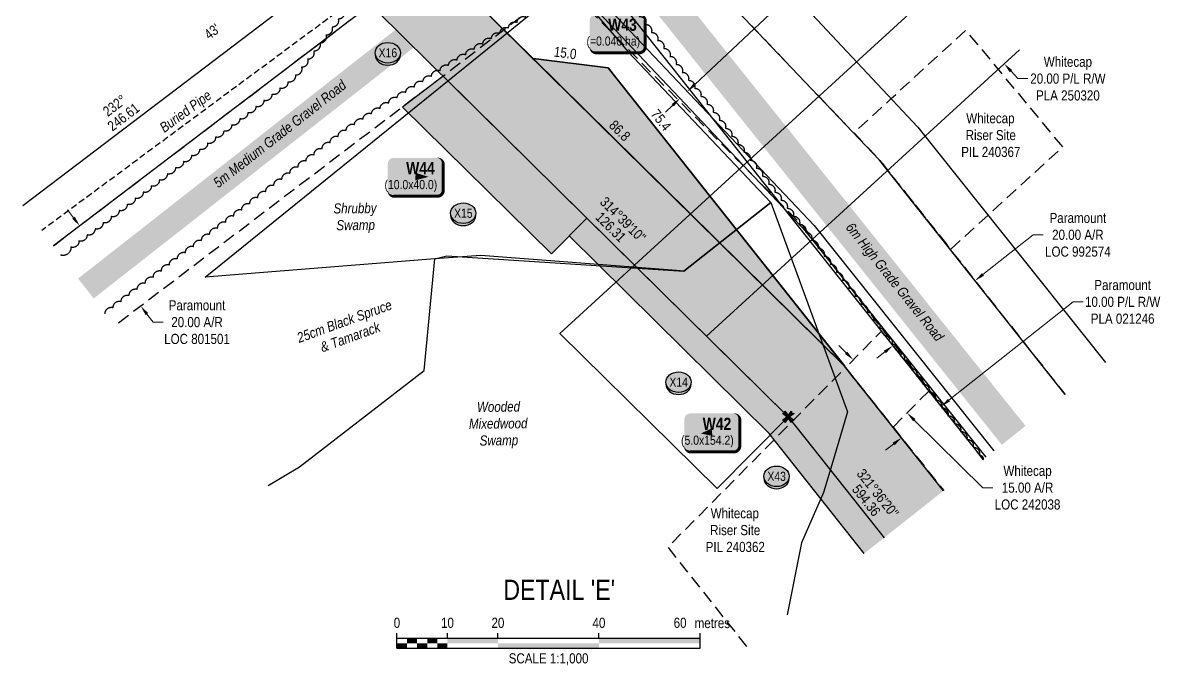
# Model space of a CAD drawing. Extents: x 521099 to 549685, y 6023217 to 6034691.
# Drawn here: x 534845 to 535970, y 6029250 to 6029887 of the extents above; entities that cross this region are included whole.
import ezdxf
from ezdxf.enums import TextEntityAlignment as Align

# ---------------------------------------------------------------- set-up
doc = ezdxf.new("R2010")
doc.units = 0
doc.header["$LTSCALE"] = 5
doc.header["$PDSIZE"] = 0.5
for name, pattern in [('0', [1, 1, 0]), ('foc-ACCESSROAD', [3.75, 2.5, -1.25]), ('UG_PIPE', [1.875, 1.25, -0.625])]:
    doc.linetypes.add(name, pattern=pattern)
doc.layers.get('Defpoints').update_dxf_attribs({"color": 9})
for name, color, linetype in [('AS-PIPE-UG', 44, 'UG_PIPE'), ('AS-PIPE-UG-T', 44, 'Continuous'), ('AS-ROADS', 254, 'Continuous'), ('C-AR', 13, 'foc-ACCESSROAD'), ('C-RW', 13, 'Continuous'), ('C-WS', 13, 'foc-ACCESSROAD'), ('DETAIL-T', 7, 'Continuous'), ('F-AR', 190, 'foc-ACCESSROAD'), ('F-RW', 190, 'Continuous'), ('L-BD', 7, 'Continuous'), ('L-MON', 1, 'Continuous'), ('P-CROSSINGS', 250, 'Continuous'), ('P-PROPOSED', 10, 'Continuous'), ('P-PROPOSED-H', 21, 'Continuous'), ('P-TEMP-BLOCKS', 250, 'Continuous'), ('P-TEMP-H', 41, 'Continuous'), ('P-TEMP_WORKSPACE', 46, 'Continuous'), ('T-BUSH', 110, '0'), ('T-BUSH-T', 110, 'Continuous'), ('WETLAND', 143, 'Continuous'), ('WETLAND-T', 146, 'Continuous')]:
    doc.layers.add(name, color=color, linetype=linetype)
for name, color, linetype, lineweight in [('C-AR-T', 13, 'Continuous', 9), ('F-AR-T', 190, 'Continuous', 9), ('F-RW-T', 190, 'Continuous', 9), ('P-TEMP-T', 46, 'Continuous', 18), ('T-TEXT', 48, 'Continuous', 18)]:
    doc.layers.add(name, color=color, linetype=linetype, lineweight=lineweight)
doc.styles.add('80', font='ARIALN.TTF', dxfattribs={"height": 10})
doc.styles.add('80CG', font='ARIALN.TTF', dxfattribs={"height": 10})
doc.styles.add('80L', font='ARIALN.TTF', dxfattribs={"height": 10})
doc.styles.add('80LS', font='ARIALNI.TTF', dxfattribs={"height": 10})
doc.styles.add('BOLD', font='ARIALNB.TTF')
doc.styles.add('Crossing', font='ARIALN.TTF', dxfattribs={"height": 10})
doc.dimstyles.new('Compass 5 000', dxfattribs={"dimscale": 5, "dimtxt": 9, "dimasz": 2, "dimexe": 0.2, "dimexo": 0.0625, "dimgap": 0.5, "dimtad": 0, "dimtih": 1, "dimtoh": 1, "dimzin": 0, "dimdsep": 46, "dimtxsty": '80CG', "dimcen": 0.1, "dimse1": 1, "dimse2": 1, "dimclrd": 256, "dimclrt": 256, "dimaunit": 1, "dimadec": 4, "dimazin": 0, "dimtfac": 0.06, "dimtofl": 0, "dimtmove": 0, "dimatfit": 1, "dimfxl": 0.2, "dimtolj": 1, "dimtzin": 0, "dimlwd": -1, "dimarcsym": 0})

# ---------------------------------------------------------------- blocks, each defined once
blk = doc.blocks.new('xing2')
h = blk.add_hatch(color=50)
h.dxf.hatch_style = 1
edge = h.paths.add_edge_path()
edge.add_ellipse((0, 0), major_axis=(-12.5, 0), ratio=0.8162973455633619, start_angle=0, end_angle=360)
h = blk.add_hatch(color=250)
h.dxf.hatch_style = 1
edge = h.paths.add_edge_path()
edge.add_ellipse((0, -2.047489049626165), major_axis=(-12.5, 0), ratio=0.8162973455633619, start_angle=0, end_angle=180)
edge.add_line((12.5, -2.047489049626165), (12.5, 0))
edge.add_ellipse((0, 0), major_axis=(-12.5, 0), ratio=0.8162973455633619, start_angle=0, end_angle=180, ccw=False)
edge.add_line((-12.5, 0), (-12.5, -2.047489049626165))
at = {"color": 250}
blk.add_ellipse((0, 0), major_axis=(-12.5, 0), ratio=0.8162973455633619, dxfattribs=at)
blk.add_ellipse((0, -2.047489049626165), major_axis=(-12.5, 0), ratio=0.8162973455633619, start_param=0, end_param=3.141592653589793, dxfattribs=at)
at = {"color": 250, "style": 'Crossing'}
blk.add_attdef('CROSSING', text='', height=9, dxfattribs=at).set_placement((0.08916442567715421, 0.0199513138486509), align=Align.MIDDLE_CENTER)
at = {"color": 250, "style": 'Crossing', "flags": 1}
for tag, p in [('OWNER', (0.08916442567715421, -12.49201765665748)), ('DESCRIPTION', (0.08916442567715421, -25.770021277247)), ('LOCATION', (0.08916442567715421, -39.30337514164421)), ('DWG_REF', (0.08916442567715421, -52.83672900604233))]:
    blk.add_attdef(tag, text='', height=9, dxfattribs=at).set_placement(p, align=Align.MIDDLE_CENTER)
blk = doc.blocks.new('TEMP')
h = blk.add_hatch(color=255)
h.dxf.hatch_style = 1
h.paths.add_polyline_path([(-1.152061661774314, -0.6656854195645793), (-0.6656854224511335, -0.6656854195645793), (-0.6656854224511335, -1.152061655686338), (-5.273248504522599e-10, -0.2514284436956583), (0.6656854183820542, -1.152061663420681), (0.6656854183820542, -0.6656854208922597), (1.152061656810019, -0.6656854053035203), (0.2514284429676993, 5.273251835191672e-10), (1.152061671303363, 0.6656854258011662), (0.6656854287749412, 0.6656854258011663), (0.6656854131859291, 1.15206166422904), (-5.274159997625816e-10, 0.2514284397220763), (-0.6656854269836914, 1.152061669657268), (-0.6656854269836914, 0.6656854303339061), (-1.152061663105632, 0.6656854303339061), (-0.2514284404497631, 5.273246284076549e-10)])
h = blk.add_hatch(color=1)
h.dxf.hatch_style = 1
h.paths.add_polyline_path([(0, 0.0831890306941205), (-0.5656854269836911, 0.8485281428085727), (-0.5656854269836912, 0.5656854303339061), (-0.8485281394583578, 0.5656854303339061), (-0.0831890328488953, -1e-16), (-0.8485281349258001, -0.5656854195645793), (-0.5656854224511337, -0.5656854195645793), (-0.5656854224511337, -0.848528132039064), (0, -0.08318903609469999), (0.5656854183820542, -0.8485281365719856), (0.5656854183820542, -0.5656854240973191), (0.8485281399220184, -0.5656854150320213), (0.0831890339399251, -1e-16), (0.8485281444547581, 0.5656854258011663), (0.5656854319800914, 0.5656854258011663), (0.5656854229146121, 0.8485281473411308)])
at = {"color": 1}
for p, q in [((-0.0831890328488953, 0), (0.0831890339399252, 0)), ((0, 0.0831890306941205), (0, -0.08318903609469999))]:
    blk.add_line(p, q, dxfattribs=at)
at = {"color": 255, "flags": 128}
blk.add_lwpolyline([(-0.251428440449763, 5.27325e-10), (-1.152061663105632, 0.6656854303339061), (-0.6656854269836914, 0.6656854303339061), (-0.6656854269836914, 1.152061669657268), (-5.274159999999999e-10, 0.2514284397220763), (0.6656854131859291, 1.15206166422904), (0.6656854287749412, 0.6656854258011663), (1.152061671303363, 0.6656854258011663), (0.2514284429676991, 5.27325e-10), (1.152061656810019, -0.6656854053035204), (0.6656854183820542, -0.6656854208922596), (0.6656854183820542, -1.152061663420681), (-5.27325e-10, -0.2514284436956586), (-0.6656854224511335, -1.152061655686338), (-0.6656854224511335, -0.6656854195645793), (-1.152061661774314, -0.6656854195645793)], close=True, dxfattribs=at)
at = {"color": 1, "flags": 128}
blk.add_lwpolyline([(-0.0831890328488953, 0), (-0.8485281394583578, 0.5656854303339061), (-0.5656854269836913, 0.5656854303339061), (-0.5656854269836913, 0.8485281428085727), (0, 0.0831890306941205), (0.5656854229146121, 0.8485281473411305), (0.5656854319800914, 0.5656854258011663), (0.8485281444547581, 0.5656854258011663), (0.0831890339399252, 0), (0.8485281399220184, -0.5656854150320214), (0.5656854183820542, -0.5656854240973189), (0.5656854183820542, -0.8485281365719856), (0, -0.08318903609469999), (-0.5656854224511335, -0.848528132039064), (-0.5656854224511335, -0.5656854195645792), (-0.8485281349258001, -0.5656854195645792)], close=True, dxfattribs=at)
blk = doc.blocks.new('*U505')
h = blk.add_hatch(color=191)
edge = h.paths.add_edge_path()
edge.add_line((-21.49999999999998, -19.60423999000341), (21.49999999999998, -19.60423999000341))
edge.add_arc((21.49999999999997, -13.60423999000341), 5.999999999999998, 270, 360)
edge.add_line((27.49999999999997, -13.60423999000341), (27.49999999999998, 12.5))
edge.add_arc((21.49999999999998, 12.5), 6, 0, 90)
edge.add_line((21.49999999999998, 18.5), (-21.49999999999998, 18.5))
edge.add_arc((-21.49999999999998, 12.5), 6, 90, 180)
edge.add_line((-27.49999999999998, 12.5), (-27.49999999999999, -13.60423999000341))
edge.add_arc((-21.49999999999999, -13.60423999000341), 6, 180, 270)
at = {"color": 250, "flags": 128}
blk.add_lwpolyline([(-21.49999999999998, -19.60423999000341, 3, 3, 0), (21.49999999999998, -19.60423999000341, 3, 3, 0.414213562373095), (27.49999999999997, -13.60423999000341, 3, 3, 0), (27.49999999999998, 12.5, 3, 0, 0.414213562373095), (21.49999999999998, 18.5, 0, 0, 0), (-21.49999999999998, 18.5, 0, 0, 0.414213562373095), (-27.49999999999998, 12.5, 0, 0, 0), (-27.49999999999999, -13.60423999000341, 0, 3, 0.414213562373095)], format="xyseb", close=True, dxfattribs=at)
at = {"flags": 128}
blk.add_lwpolyline([(-15.62153358896525, -17.88569569669136, 0, 7.499999999999997, 0), (-3.398394867633905e-15, 8.874685183736383e-31, 0, 0, 0)], format="xyseb", dxfattribs=at)
at = {"color": 250}
for tag, p, height, style in [('TEMP_AREA_W1_001', (-9.212824010914055, 2.244292974654144), 12, 'BOLD'), ('ENTER_TEXT_001', (-30.65893587994544, -12.47010782646594), 9, '80')]:
    blk.add_attdef(tag, p, '', height=height, dxfattribs=dict(at, style=style))
blk = doc.blocks.new('*D544')
at = {"layer": 'Defpoints', "color": 0, "linetype": 'Continuous', "transparency": 16777216}
for p in [(534944.7385932542, 6029719.046736312), (535005.2705382002, 6029639.513627967), (534961.4447054937, 6029606.158174522)]:
    blk.add_point(p, dxfattribs=at)
at = {"layer": 'F-AR-T', "transparency": 16777216}
for p, q in [((534894.8564255377, 6029693.648720034), (534888.8000905286, 6029701.6061572)), ((534967.5010405034, 6029598.200737357), (534973.5573755298, 6029590.243300168)), ((534973.5573755298, 6029590.243300168), (534983.5573755302, 6029590.243300167))]:
    blk.add_line(p, q, dxfattribs=at)
at = {"layer": 'F-AR-T', "linetype": 'Continuous', "transparency": 16777216}
for points in [[(534896.1826650649, 6029694.658109203), (534893.5301860101, 6029692.639330866), (534900.9127605474, 6029685.691282868)], [(534968.8272800306, 6029599.210126525), (534966.1748009757, 6029597.191348189), (534961.4447054937, 6029606.158174522)]]:
    blk.add_solid(points, dxfattribs=at)
at = {"layer": 'F-AR-T', "linetype": 'Continuous', "transparency": 16777216, "insert": (535017.0703359665, 6029590.243300168), "char_height": 10, "attachment_point": 5, "style": '80CG'}
blk.add_mtext('\\A1;Paramount\\P20.00 A/R\\PLOC 801501', dxfattribs=at)
blk = doc.blocks.new('*D555')
at = {"layer": 'Defpoints', "color": 0, "linetype": 'Continuous', "transparency": 16777216}
for p in [(535721.1293190853, 6029547.38220139), (535681.963146152, 6029516.343212709), (535753.2801961452, 6029506.813005537)]:
    blk.add_point(p, dxfattribs=at)
at = {"layer": 'F-RW-T', "transparency": 16777216}
for p, q in [((535761.1174947657, 6029513.024023999), (535883.8564073318, 6029610.293974889)), ((535883.8564073318, 6029610.293974889), (535893.8564073318, 6029610.293974889)), ((535706.2767245909, 6029469.562998394), (535698.4394259704, 6029463.351979932))]:
    blk.add_line(p, q, dxfattribs=at)
at = {"layer": 'F-RW-T', "linetype": 'Continuous', "transparency": 16777216}
for points in [[(535760.0823250217, 6029514.330240435), (535762.1526645096, 6029511.717807561), (535753.2801961452, 6029506.813005537)], [(535705.241554847, 6029470.869214831), (535707.3118943349, 6029468.256781956), (535714.1140232114, 6029475.774016855)]]:
    blk.add_solid(points, dxfattribs=at)
at = {"layer": 'F-RW-T', "linetype": 'Continuous', "transparency": 16777216, "insert": (535932.9423554894, 6029610.293974889), "char_height": 10, "attachment_point": 5, "style": '80CG'}
blk.add_mtext('\\A1;Paramount\\P10.00 P/L R/W\\PPLA 021246', dxfattribs=at)
blk = doc.blocks.new('*U320')
at = {"color": 0}
for p, q in [((-150.0000000000342, 0), (-150.0000000000342, 15.00000000000273)), ((-100.0000000000232, 10.00000000000182), (-100.0000000000232, 15.00000000000273)), ((-50.00000000001134, 10.00000000000182), (-50.00000000001134, 15.00000000000273)), ((50.00000000001134, 10.00000000000182), (50.00000000001134, 15.00000000000273)), ((150.2392182250246, -2.274e-13), (150.2392182250246, 15.0000000000025)), ((-150.0000000000342, 10.00000000000182), (150.2392182250246, 10.00000000000159)), ((-150.0000000000342, 0), (150.2392182250246, -2.274e-13))]:
    blk.add_line(p, q, dxfattribs=at)
for points in [[(-150.0000000000342, 5.000000000000909), (-140.0000000000233, 5.000000000000909), (-150.0000000000342, 0), (-140.0000000000233, 0)], [(-140.0000000000342, 10.00000000000091), (-130.0000000000232, 10.00000000000091), (-140.0000000000342, 5), (-130.0000000000232, 5)], [(-130.0000000000342, 5.000000000000909), (-120.0000000000233, 5.000000000000909), (-130.0000000000342, 0), (-120.0000000000233, 0)], [(-120.0000000000342, 10.00000000000091), (-110.0000000000233, 10.00000000000091), (-120.0000000000342, 5), (-110.0000000000233, 5)], [(-110.0000000000342, 5.000000000000909), (-100.0000000000232, 5.000000000000909), (-110.0000000000342, 0), (-100.0000000000232, 0)], [(-100.0000000000232, 10.00000000000182), (-50.00000000001134, 10.00000000000182), (-100.0000000000232, 5.000000000000909), (-50.00000000001134, 5.000000000000909)], [(-50.00000000001134, 5.000000000000909), (50.00000000001134, 5.000000000000909), (-50.00000000001134, 0), (50.00000000001134, 0)], [(50.00000000001134, 10.00000000000182), (150.2392182250246, 10.00000000000159), (50.00000000001134, 5.000000000000909), (150.2392182250246, 5.000000000000682)]]:
    blk.add_solid(points, dxfattribs=at)
at = {"color": 0, "style": '80'}
blk.add_text('metres', height=10.00000000000227, dxfattribs=at).set_placement((162.2392182250246, 20.0000000000025), align=Align.CENTER)
for s, insert, char_height, attachment_point in [('0', (-150.0000000000342, 30.21145975443656), 10, 2), ('10', (-100.0000000000232, 30.21145975443656), 10, 2), ('20', (-50.00000000001134, 30.21145975443656), 10, 2), ('40', (50.00000000001134, 30.21145975443656), 10, 2), ('60', (136.6959500629242, 30.21828103683765), 10, 3), ('SCALE 1:1,000', (0.1196091124951968, -5.000000000000114), 10.00000000000227, 2)]:
    blk.add_mtext(s, dxfattribs=dict(at, insert=insert, char_height=char_height, attachment_point=attachment_point))
blk = doc.blocks.new('*D809')
at = {"layer": 'Defpoints', "color": 0, "linetype": 'Continuous', "transparency": 16777216}
for p in [(535704.1530275103, 6029735.880625104), (535622.7569370666, 6029671.512203196), (535786.888701424, 6029631.258510761)]:
    blk.add_point(p, dxfattribs=at)
at = {"layer": 'F-AR-T', "transparency": 16777216}
for p, q in [((535794.7324483795, 6029637.461383781), (535844.3541610134, 6029676.702474074)), ((535844.3541610134, 6029676.702474074), (535854.3541610134, 6029676.702474074)), ((535697.6488640253, 6029560.687215834), (535689.8051170697, 6029554.484342813))]:
    blk.add_line(p, q, dxfattribs=at)
at = {"layer": 'F-AR-T', "linetype": 'Continuous', "transparency": 16777216}
for points in [[(535793.6986362096, 6029638.768674941), (535795.7662605499, 6029636.154092622), (535786.888701424, 6029631.258510761)], [(535696.6150518553, 6029561.994506993), (535698.6826761956, 6029559.379924675), (535705.4926109803, 6029566.890088854)]]:
    blk.add_solid(points, dxfattribs=at)
at = {"layer": 'F-AR-T', "linetype": 'Continuous', "transparency": 16777216, "insert": (535888.6447476437, 6029676.702474074), "char_height": 10, "attachment_point": 5, "style": '80CG'}
blk.add_mtext('\\A1;Paramount\\P20.00 A/R\\PLOC 992574', dxfattribs=at)
blk = doc.blocks.new('*U506')
h = blk.add_hatch(color=191)
edge = h.paths.add_edge_path()
edge.add_line((-21.49999999999998, -19.60423999000341), (21.49999999999998, -19.60423999000341))
edge.add_arc((21.49999999999997, -13.60423999000341), 5.999999999999998, 270, 360)
edge.add_line((27.49999999999997, -13.60423999000341), (27.49999999999998, 12.5))
edge.add_arc((21.49999999999998, 12.5), 6, 0, 90)
edge.add_line((21.49999999999998, 18.5), (-21.49999999999998, 18.5))
edge.add_arc((-21.49999999999998, 12.5), 6, 90, 180)
edge.add_line((-27.49999999999998, 12.5), (-27.49999999999999, -13.60423999000341))
edge.add_arc((-21.49999999999999, -13.60423999000341), 6, 180, 270)
at = {"color": 250, "flags": 128}
blk.add_lwpolyline([(-21.49999999999998, -19.60423999000341, 3, 3, 0), (21.49999999999998, -19.60423999000341, 3, 3, 0.414213562373095), (27.49999999999997, -13.60423999000341, 3, 3, 0), (27.49999999999998, 12.5, 3, 0, 0.414213562373095), (21.49999999999998, 18.5, 0, 0, 0), (-21.49999999999998, 18.5, 0, 0, 0.414213562373095), (-27.49999999999998, 12.5, 0, 0, 0), (-27.49999999999999, -13.60423999000341, 0, 3, 0.414213562373095)], format="xyseb", close=True, dxfattribs=at)
at = {"flags": 128}
blk.add_lwpolyline([(12.82622877148185, -0.3160187610184928, 0, 7.499999999999997, 0), (-3.398394867633905e-15, -7.888609052210118e-31, 0, 0, 0)], format="xyseb", dxfattribs=at)
at = {"color": 250}
for tag, p, height, style in [('TEMP_AREA_W1_001', (-9.212824010914055, 2.244292974654144), 12, 'BOLD'), ('ENTER_TEXT_001', (-30.65893587994544, -12.47010782646594), 9, '80')]:
    blk.add_attdef(tag, p, '', height=height, dxfattribs=dict(at, style=style))
blk = doc.blocks.new('*U811')
h = blk.add_hatch(color=191)
edge = h.paths.add_edge_path()
edge.add_line((-21.49999999999998, -19.60423999000341), (21.49999999999998, -19.60423999000341))
edge.add_arc((21.49999999999997, -13.60423999000341), 5.999999999999998, 270, 360)
edge.add_line((27.49999999999997, -13.60423999000341), (27.49999999999998, 12.5))
edge.add_arc((21.49999999999998, 12.5), 6, 0, 90)
edge.add_line((21.49999999999998, 18.5), (-21.49999999999998, 18.5))
edge.add_arc((-21.49999999999998, 12.5), 6, 90, 180)
edge.add_line((-27.49999999999998, 12.5), (-27.49999999999999, -13.60423999000341))
edge.add_arc((-21.49999999999999, -13.60423999000341), 6, 180, 270)
at = {"color": 250, "flags": 128}
blk.add_lwpolyline([(-21.49999999999998, -19.60423999000341, 3, 3, 0), (21.49999999999998, -19.60423999000341, 3, 3, 0.414213562373095), (27.49999999999997, -13.60423999000341, 3, 3, 0), (27.49999999999998, 12.5, 3, 0, 0.414213562373095), (21.49999999999998, 18.5, 0, 0, 0), (-21.49999999999998, 18.5, 0, 0, 0.414213562373095), (-27.49999999999998, 12.5, 0, 0, 0), (-27.49999999999999, -13.60423999000341, 0, 3, 0.414213562373095)], format="xyseb", close=True, dxfattribs=at)
at = {"flags": 128}
blk.add_lwpolyline([(-10.98789827222269, -1.42082630738089, 0, 7.499999999999999, 0), (-3.398394867633904e-15, 9.860761315262648e-31, 0, 0, 0)], format="xyseb", dxfattribs=at)
at = {"color": 250}
for tag, p, height, style in [('TEMP_AREA_W1_001', (-9.212824010914055, 2.244292974654144), 12, 'BOLD'), ('ENTER_TEXT_001', (-30.65893587994544, -12.47010782646594), 9, '80')]:
    blk.add_attdef(tag, p, '', height=height, dxfattribs=dict(at, style=style))
blk = doc.blocks.new('*D954')
at = {"layer": 'C-AR-T', "transparency": 16777216}
for p, q in [((535659.2372507481, 6029559.982621234), (535652.1234144256, 6029567.010660276)), ((535726.7912844075, 6029493.243331134), (535794.5494368677, 6029426.302384034)), ((535794.5494368677, 6029426.302384034), (535804.5494368677, 6029426.302384034))]:
    blk.add_line(p, q, dxfattribs=at)
for points in [[(535660.4085905887, 6029561.168260621), (535658.0659109075, 6029558.796981847), (535666.3510870701, 6029552.954582192)], [(535727.9626242481, 6029494.428970521), (535725.6199445669, 6029492.057691747), (535719.677448085, 6029500.271370177)]]:
    blk.add_solid(points, dxfattribs=at)
at = {"layer": 'Defpoints', "color": 0, "transparency": 16777216}
for p in [(535671.731659356, 6029558.400839722), (535725.058020371, 6029505.717627708), (535719.677448085, 6029500.271370177)]:
    blk.add_point(p, dxfattribs=at)
at = {"layer": 'C-AR-T', "transparency": 16777216, "insert": (535838.8638979867, 6029426.302384034), "char_height": 10, "attachment_point": 5, "style": '80CG'}
blk.add_mtext('\\A1;Whitecap\\P15.00 A/R\\PLOC 242038', dxfattribs=at)
blk = doc.blocks.new('*D955')
at = {"layer": 'C-AR-T', "transparency": 16777216}
for p, q in [((535509.5237328359, 6029825.59491808), (535613.3602572288, 6029923.647396019)), ((535613.3602572288, 6029923.647396019), (535623.3602572288, 6029923.647396019)), ((535487.7474257941, 6029805.03162517), (535480.4767577387, 6029798.165957976))]:
    blk.add_line(p, q, dxfattribs=at)
for points in [[(535508.3794549704, 6029826.806696089), (535510.6680107014, 6029824.38314007), (535502.2530647805, 6029818.729250886)], [(535486.6031479286, 6029806.24340318), (535488.8917036597, 6029803.819847161), (535495.01809385, 6029811.897292365)]]:
    blk.add_solid(points, dxfattribs=at)
at = {"layer": 'Defpoints', "color": 0, "transparency": 16777216}
for p in [(535502.2530647805, 6029818.729250886), (535520.9586296026, 6029784.426542722), (535528.1936005331, 6029791.258501241)]:
    blk.add_point(p, dxfattribs=at)
at = {"layer": 'C-AR-T', "transparency": 16777216, "insert": (535659.7142817853, 6029923.647396019), "char_height": 10, "attachment_point": 5, "style": '80CG'}
blk.add_mtext('\\A1;Whitecap\\P2.00 P/L R/W\\PLOC 241177', dxfattribs=at)
blk = doc.blocks.new('*D980')
at = {"layer": 'Defpoints', "color": 0, "transparency": 16777216}
for p in [(535748.2308606263, 6029919.840853218), (535729.2593076229, 6029902.465215954), (535796.7651567082, 6029828.759096607)]:
    blk.add_point(p, dxfattribs=at)
at = {"layer": 'F-RW-T', "transparency": 16777216}
for p, q in [((535741.4767733864, 6029927.215289166), (535734.7226861464, 6029934.589725114)), ((535822.4907969516, 6029838.760297922), (535829.2448841915, 6029831.385861974)), ((535829.2448841915, 6029831.385861974), (535839.2448841915, 6029831.385861975))]:
    blk.add_line(p, q, dxfattribs=at)
for points in [[(535742.7058460447, 6029928.340970374), (535740.247700728, 6029926.08960796), (535748.2308606263, 6029919.840853218)], [(535823.7198696099, 6029839.88597913), (535821.2617242932, 6029837.634616716), (535815.7367097116, 6029846.134733871)]]:
    blk.add_solid(points, dxfattribs=at)
at = {"layer": 'F-RW-T', "transparency": 16777216, "insert": (535878.784447629, 6029831.385861974), "char_height": 10, "attachment_point": 5, "style": '80CG'}
blk.add_mtext('\\A1;Whitecap\\P20.00 P/L R/W\\PPLA 250320', dxfattribs=at)

msp = doc.modelspace()

# ---------------------------------------------------------------- hatches: boundary and pattern name
at = {"layer": 'P-PROPOSED-H'}
h = msp.add_hatch(color=256, dxfattribs=at)
h.dxf.hatch_style = 1
h.paths.add_polyline_path([(535755.6705475228, 6029423.280359528), (535657.8206728111, 6029546.762613893), (535168.4272793826, 6030030.269845597), (535167.860157325, 6030124.007240828), (535040.4067165394, 6030285.416635643), (534981.5754610273, 6030238.961805931), (535093.0563524143, 6030097.780343141), (535093.6553946357, 6029998.766990758), (535601.8974410059, 6029496.637807794), (535696.9164834266, 6029376.72793974)])
at = {"layer": 'P-TEMP-H'}
h = msp.add_hatch(color=256, dxfattribs=at)
h.dxf.hatch_style = 1
h.paths.add_polyline_path([(535349.5266953238, 6029851.348596454), (535423.8991491968, 6029841.978149354), (535657.9831142017, 6029546.602126226)])
h = msp.add_hatch(color=256, dxfattribs=at)
h.dxf.hatch_style = 1
h.paths.add_polyline_path([(535220.4284507163, 6029803.268411004), (535367.6709804717, 6029657.796835608), (535402.7935502229, 6029693.346983516), (535260.5929585915, 6029833.837262522)])
h = msp.add_hatch(color=256, dxfattribs=at)
h.dxf.hatch_style = 1
h.paths.add_polyline_path([(535677.3249587849, 6029361.205049663), (535583.2563637333, 6029479.929539036), (535385.232265331, 6029675.571909545), (535402.7935502229, 6029693.346983516), (535601.8974410059, 6029496.637807794), (535696.9164834217, 6029376.727939735)])

# ---------------------------------------------------------------- linework, layer by layer
at = {"layer": 'AS-PIPE-UG', "flags": 128}
msp.add_lwpolyline([(535071.0540067978, 6030309.621724341), (535217.7019994634, 6030125.812689583), (535268.8769994706, 6030052.632689646), (535272.221999471, 6030030.267689641), (535266.8869994705, 6030006.607689649), (535249.2369994704, 6029964.567689642), (535228.0719994629, 6029947.162689585), (535187.0619994634, 6029920.587689586), (534863.4436511928, 6029680.97562639)], dxfattribs=at)
at = {"layer": 'AS-ROADS', "flags": 128}
for points, const_width in [([(535825.0825413282, 6029478.156674163), (535388.3169994701, 6030024.932689642), (535141.0269994704, 6030325.722689641), (535121.9474845582, 6030349.805108455)], 29.9844435), ([(534907.1396377715, 6029623.563335461), (535323.0469994703, 6029949.877689587), (535401.4519994708, 6030010.907689704)], 24.98703625)]:
    msp.add_lwpolyline(points, dxfattribs=dict(at, const_width=const_width))
at = {"layer": 'C-AR', "flags": 128}
msp.add_lwpolyline([(535741.1920241098, 6029522.048593051), (535705.7957333992, 6029486.220189526), (535658.7443407698, 6029545.254885285), (535694.1403202495, 6029581.083215061), (535741.1920241098, 6029522.048593051)], close=True, dxfattribs=at)
at = {"layer": 'C-RW', "flags": 128}
for points in [[(535198.8319454605, 6030410.510735116), (535463.0690834705, 6030075.852890931), (535476.5652562777, 6030059.086848255), (535500.7966286751, 6030028.4155262), (535502.587838865, 6030026.504767206), (535517.0079398412, 6030011.114610527), (535550.4388121, 6029975.428448245), (535730.3298382458, 6029783.398075268), (535916.0139866915, 6029550.324763952)], [(535875.9774361218, 6029518.602731853), (535692.458635328, 6029750.668587517), (535465.0986584282, 6029989.484740838), (535158.6458893428, 6030378.780869405)]]:
    msp.add_lwpolyline(points, dxfattribs=at)
at = {"layer": 'C-RW'}
for points in [[(535797.7975001242, 6029456.439541895), (535620.1550181417, 6029679.315864452), (535390.8464704008, 6029922.296252581), (535385.1631387797, 6029928.336118173), (535274.9830123561, 6030070.678470532), (535080.3949411296, 6030316.996944874)], [(535088.2400537666, 6030323.191176331), (535282.8570200407, 6030076.836053583), (535393.0315735237, 6029934.393640822), (535627.7110006287, 6029685.870639974), (535805.6237805323, 6029462.655020742)]]:
    msp.add_lwpolyline(points, dxfattribs=at)
at = {"layer": 'C-WS', "flags": 128}
msp.add_lwpolyline([(535799.9381265393, 6029696.26338005), (535762.9685391891, 6029662.404822676), (535692.6516984386, 6029750.668167838), (535667.1217118406, 6029777.923027737), (535704.005886822, 6029811.705423812), (535777.680155124, 6029879.18133493), (535873.5274190209, 6029763.663591307), (535799.9381265393, 6029696.26338005)], close=True, dxfattribs=at)
msp.add_lwpolyline([(535561.0972959351, 6029269.114757187), (535483.1317855724, 6029367.505311967), (535658.7443407698, 6029545.254885285), (535705.7957333992, 6029486.220189526), (535755.8495406669, 6029423.422180548)], dxfattribs=at)
at = {"layer": 'F-AR', "flags": 128}
for points in [[(535158.0794175508, 6030378.333387637), (535378.8097021817, 6030098.772171105), (535465.0986584408, 6029989.484740851), (535353.7986240009, 6029904.775269622), (534935.4463514674, 6029586.371057323)], [(534874.9144065242, 6029665.904165784), (535260.0142076474, 6029959.0002163), (535274.3045670384, 6030069.842516715), (535079.6350817132, 6030316.396985957)], [(535794.8672143657, 6029454.336929194), (535616.7217703318, 6029685.203829426), (535380.1631243048, 6029924.841057576), (535465.0986584282, 6029989.484740838), (535692.458635328, 6029750.668587517), (535875.9774361218, 6029518.602731853)]]:
    msp.add_lwpolyline(points, dxfattribs=at)
at = {"layer": 'F-RW', "flags": 128}
for points in [[(535079.6350817253, 6030316.396985961), (535274.3045670408, 6030069.842516733), (535260.0142076474, 6029959.0002163), (534874.9144065228, 6029665.904165784)], [(534844.6484340711, 6029705.670719901), (535213.1219994702, 6029986.112689584), (535222.0519994706, 6030055.377689689), (535040.4129138263, 6030285.428785178)], [(535755.6978380762, 6029423.301982564), (535423.8991491968, 6029841.978149351), (535349.5266953238, 6029851.34859645), (535213.1219994706, 6029986.112689584), (535265.8058540827, 6030039.437911589), (535380.1631243048, 6029924.841057576), (535428.2189351354, 6029916.987630602), (535794.8672143657, 6029454.336929194)], [(535830.9052300025, 6029860.027255292), (535521.1946242086, 6029576.369974167), (535602.0611033221, 6029496.476113818), (535531.8159638288, 6029425.375817969), (535376.2075241556, 6029579.112682583), (535672.3287981162, 6029850.323787031), (535763.3993809151, 6029933.733374633)]]:
    msp.add_lwpolyline(points, dxfattribs=at)
at = {"layer": 'P-PROPOSED', "flags": 128}
for points in [[(535755.6705475228, 6029423.280359528), (535657.8206728111, 6029546.762613893), (535168.4272793826, 6030030.269845597), (535167.860157325, 6030124.007240828), (535040.4067165394, 6030285.416635643)], [(534981.5754610273, 6030238.961805931), (535093.0563524143, 6030097.780343141), (535093.6553946357, 6029998.766990758), (535601.8974410059, 6029496.637807794), (535696.9164834272, 6029376.727939739)]]:
    msp.add_lwpolyline(points, dxfattribs=at)
at = {"layer": 'P-TEMP_WORKSPACE', "flags": 128}
for points in [[(535349.5266953238, 6029851.348596454), (535423.8991491968, 6029841.978149354), (535657.9831142017, 6029546.602126226)], [(535220.4284507163, 6029803.268411004), (535367.6709804717, 6029657.796835608), (535402.7935502229, 6029693.346983516), (535260.5929585915, 6029833.837262522)]]:
    msp.add_lwpolyline(points, close=True, dxfattribs=at)
msp.add_lwpolyline([(535677.3249587849, 6029361.205049663), (535583.2563637333, 6029479.929539036), (535385.232265331, 6029675.571909545), (535402.7935502229, 6029693.346983516), (535601.8974410059, 6029496.637807794), (535696.9164834269, 6029376.727939739)], dxfattribs=at)
at = {"layer": 'T-BUSH', "flags": 128}
for points in [[(535084.0822702091, 6030319.918064253, -0.52056705), (535090.2558452715, 6030312.057829721, -0.52056705), (535096.4294203342, 6030304.197595067, -0.52056705), (535102.6029953966, 6030296.337360478, -0.52056705), (535108.7765704591, 6030288.477125946, -0.52056705), (535114.9501455216, 6030280.616891295, -0.52056705), (535121.1237205842, 6030272.756656724, -0.52056705), (535127.2972956466, 6030264.896422109, -0.52056705), (535133.470870709, 6030257.036187519, -0.52056705), (535139.6444457716, 6030249.175952987, -0.52056705), (535145.8180208341, 6030241.315718333, -0.52056705), (535151.9915958967, 6030233.455483744, -0.52056705), (535158.1651709591, 6030225.595249211, -0.52056705), (535164.3387460216, 6030217.735014561, -0.52056705), (535170.5123210842, 6030209.874779966, -0.52056705), (535176.6858961466, 6030202.014545436, -0.52056705), (535181.5824233877, 6030193.472360179, -0.52056705), (535184.6806414647, 6030183.969867728, -0.52056705), (535187.7788595345, 6030174.467375333, -0.52056705), (535190.877077608, 6030164.964882944, -0.52056705), (535193.9752956814, 6030155.462390549, -0.52056705), (535197.0735137549, 6030145.959898219, -0.52056705), (535200.1717318282, 6030136.457405768, -0.52056705), (535203.2699499017, 6030126.954913436, -0.52056705), (535206.3681679751, 6030117.452420984, -0.52056705), (535209.4663860485, 6030107.949928652, -0.52056705), (535212.5646041218, 6030098.4474362, -0.52056705), (535215.6628221953, 6030088.944943806, -0.52056705), (535218.7610402687, 6030079.442451414, -0.52056705), (535221.8592583422, 6030069.939959022, -0.52056705), (535224.9574764156, 6030060.437466692, -0.52056705), (535228.055694489, 6030050.934974241, -0.52056705), (535231.1539125624, 6030041.432481908, -0.52056705), (535228.689000949, 6030032.182786596, -0.52056705), (535224.7417159269, 6030023.000452528, -0.52056705), (535220.7944309049, 6030013.818118579, -0.52056705), (535216.8471458827, 6030004.635784511, -0.52056705), (535212.8998608607, 6029995.453450562, -0.52056705), (535208.9525758385, 6029986.271116491, -0.52056705), (535205.0052908165, 6029977.088782497, -0.52056705), (535201.0580057944, 6029967.906448474, -0.52056705), (535197.1107207723, 6029958.724114468, -0.52056705), (535193.1634357503, 6029949.541780458, -0.52056705), (535189.2161507282, 6029940.359446451, -0.52056705), (535185.2688657062, 6029931.177112502, -0.52056705), (535180.90132482, 6029922.239765622, -0.52056705), (535174.8559564578, 6029914.280504459, -0.52056705), (535168.8105880957, 6029906.321243296, -0.52056705), (535162.7652197336, 6029898.361982131, -0.52056705), (535156.7198513715, 6029890.402720968, -0.52056705), (535150.6744830094, 6029882.443459867, -0.52056705), (535144.6291146473, 6029874.484198704, -0.52056705), (535138.5837462852, 6029866.52493748, -0.52056705), (535132.5383779231, 6029858.56567632, -0.52056705), (535126.4930095609, 6029850.606415157, -0.52056705), (535120.4476411988, 6029842.647153992, -0.52056705), (535114.4022728367, 6029834.68789283, -0.52056705), (535107.0773641875, 6029828.006913966, -0.52056705), (535099.124053348, 6029821.953719471, -0.52056705), (535091.1707425085, 6029815.900525038, -0.52056705), (535083.2174316689, 6029809.847330485, -0.52056705), (535075.2641208294, 6029803.79413605, -0.52056705), (535067.3108099898, 6029797.740941495, -0.52056705), (535059.3574991507, 6029791.687747004, -0.52056705), (535051.4041883108, 6029785.634552569, -0.52056705), (535043.4508774712, 6029779.581358016, -0.52056705), (535035.4975666318, 6029773.52816352, -0.52056705), (535027.5442557922, 6029767.474969088, -0.52056705), (535019.5909449527, 6029761.421774535, -0.52056705), (535011.6376341132, 6029755.368580039, -0.52056705), (535003.6843232736, 6029749.315385607, -0.52056705), (534995.7310124341, 6029743.262191053, -0.52056705), (534987.7777015945, 6029737.208996619, -0.52056705), (534979.824390755, 6029731.155802064, -0.52056705), (534971.8710799154, 6029725.102607572, -0.52056705), (534963.917769076, 6029719.049413138, -0.52056705), (534955.9644582365, 6029712.996218584, -0.52056705), (534948.0111473969, 6029706.943024089, -0.52056705), (534940.0578365574, 6029700.889829657, -0.52056705), (534932.1045257178, 6029694.836635103, -0.52056705), (534924.1512148783, 6029688.783440608, -0.52056705), (534916.1979040388, 6029682.730246176, -0.52056705), (534908.2445931992, 6029676.677051622, -0.52056705), (534900.2912823597, 6029670.623857127, -0.52056705), (534892.3379715201, 6029664.570662647, -0.52056705), (534881.9478835616, 6029656.6628587, -0.52056705)], [(534926.1441210293, 6029598.593286471, -0.52056705), (534934.0974318688, 6029604.646481023, -0.52056705), (534942.0507427083, 6029610.699675456, -0.52056705), (534950.0040535479, 6029616.752869952, -0.52056705), (534957.9573643873, 6029622.806064505, -0.52056705), (534965.910675227, 6029628.859258937, -0.52056705), (534973.8639860664, 6029634.912453433, -0.52056705), (534981.8172969059, 6029640.965647986, -0.52056705), (534989.7706077455, 6029647.018842418, -0.52056705), (534997.723918585, 6029653.072036915, -0.52056705), (535005.6772294246, 6029659.125231467, -0.52056705), (535013.6305402641, 6029665.178425902, -0.52056705), (535021.5838511036, 6029671.23162041, -0.52056705), (535029.5371619432, 6029677.284814887, -0.52056705), (535037.4904727826, 6029683.338009383, -0.52056705), (535045.4437836222, 6029689.391203936, -0.52056705), (535053.3970944617, 6029695.444398368, -0.52056705), (535061.3504053012, 6029701.497592865, -0.52056705), (535069.3037161408, 6029707.550787417, -0.52056705), (535077.2570269803, 6029713.603981849, -0.52056705), (535085.2103378199, 6029719.657176346, -0.52056705), (535093.1636486594, 6029725.710370898, -0.52056705), (535101.1169594988, 6029731.763565334, -0.52056705), (535109.0702703384, 6029737.816759824, -0.52056705), (535117.0235811779, 6029743.869954379, -0.52056705), (535124.9768920175, 6029749.923148815, -0.52056705), (535132.930202857, 6029755.976343367, -0.52056705), (535140.8835136966, 6029762.0295378, -0.52056705), (535148.8368245361, 6029768.082732296, -0.52056705), (535156.7901353756, 6029774.135926848, -0.52056705), (535164.7434462152, 6029780.189121281, -0.52056705), (535172.8640013108, 6029786.000864483, -0.52056705), (535181.3268080375, 6029791.318497363, -0.52056705), (535189.7896147642, 6029796.636130162, -0.52056705), (535198.2524214912, 6029801.953763077, -0.52056705), (535206.7152282177, 6029807.271395871, -0.52056705), (535215.1780349443, 6029812.58902873, -0.52056705), (535223.640841671, 6029817.906661646, -0.52056705), (535232.1036483977, 6029823.224294441, -0.52056705), (535240.5664551244, 6029828.541927299, -0.52056705), (535249.0292618511, 6029833.859560216, -0.52056705), (535257.4920685778, 6029839.17719301, -0.52056705), (535265.9548753045, 6029844.494825869, -0.52056705), (535274.4176820312, 6029849.812458785, -0.52056705), (535282.8804887579, 6029855.13009158, -0.52056705), (535291.3432954847, 6029860.447724438, -0.52056705), (535299.8061022114, 6029865.765357354, -0.52056705), (535308.268908938, 6029871.082990149, -0.52056705), (535316.7317156647, 6029876.400623008, -0.52056705), (535325.1945223914, 6029881.718255923, -0.52056705), (535333.6573291181, 6029887.035888718, -0.52056705), (535342.1201358448, 6029892.353521577, -0.52056705), (535350.6619261615, 6029897.432635523, -0.52056705), (535360.6259245443, 6029898.216888745, -0.52056705), (535370.5899229271, 6029899.001141968, -0.52056705), (535380.5539213099, 6029899.78539519, -0.52056705), (535390.5179196927, 6029900.569648412, -0.52056705), (535400.4819180756, 6029901.353901635, -0.52056705), (535410.4459164584, 6029902.138154857, -0.52056705), (535420.4099148412, 6029902.92240808, -0.52056705), (535430.3739132239, 6029903.706661299, -0.52056705), (535440.3379116066, 6029904.490914521, -0.52056705), (535448.3855323308, 6029900.958453714, -0.52056705), (535454.4869372849, 6029893.042067197, -0.52056705), (535460.588342234, 6029885.125680745, -0.52056705), (535466.6897471856, 6029877.209294349, -0.52056705), (535472.7911521371, 6029869.292907832, -0.52056705), (535478.8925570886, 6029861.37652138, -0.52056705), (535484.9939620402, 6029853.460134984, -0.52056705), (535491.0953669917, 6029845.543748467, -0.52056705), (535497.1967719432, 6029837.627362015, -0.52056705), (535503.2981768948, 6029829.710975618, -0.52056705), (535509.3995818464, 6029821.794589101, -0.52056705), (535515.500986798, 6029813.878202649, -0.52056705), (535521.6023917495, 6029805.961816233, -0.52056705), (535527.7037967012, 6029798.045429798, -0.52056705), (535533.8052016527, 6029790.129043284, -0.52056705), (535539.9066066042, 6029782.212656826, -0.52056705), (535546.0080115558, 6029774.296270433, -0.52056705), (535552.1094165073, 6029766.379883919, -0.52056705), (535558.210821459, 6029758.46349746, -0.52056705), (535564.3122264105, 6029750.547111067, -0.52056705), (535570.413631362, 6029742.630724553, -0.52056705), (535576.5150363139, 6029734.714338098, -0.52056705), (535582.6164412651, 6029726.797951702, -0.52056705), (535588.7178462166, 6029718.881565185, -0.52056705), (535594.8192511682, 6029710.965178733, -0.52056705), (535600.9206561198, 6029703.048792337, -0.52056705), (535607.0220610715, 6029695.13240582, -0.52056705), (535613.123466023, 6029687.216019367, -0.52056705), (535619.2248709745, 6029679.299632971, -0.52056705), (535625.3262759264, 6029671.383246454, -0.52056705), (535631.4276808776, 6029663.466860002, -0.52056705), (535637.5290858292, 6029655.550473606, -0.52056705), (535643.6304907807, 6029647.634087089, -0.52056705), (535649.7318957322, 6029639.717700637, -0.52056705), (535655.8333006839, 6029631.801314241, -0.52056705), (535661.9347056354, 6029623.884927724, -0.52056705), (535668.036110587, 6029615.968541271, -0.52056705), (535674.1375155385, 6029608.052154875, -0.52056705), (535680.2389204901, 6029600.135768359, -0.52056705), (535686.3403254417, 6029592.219381906, -0.52056705), (535692.4417303932, 6029584.30299551, -0.52056705), (535698.5431353447, 6029576.386608994, -0.52056705), (535704.6445402964, 6029568.470222541, -0.52056705), (535710.7459452479, 6029560.553836142, -0.52056705), (535716.8473501995, 6029552.63744969, -0.52056705), (535722.948755151, 6029544.721063175, -0.52056705), (535729.0501601025, 6029536.80467672, -0.52056705), (535735.1515650541, 6029528.888290324, -0.52056705), (535741.3535837402, 6029521.050750638, -0.52056705), (535747.5817947562, 6029513.233736859, -0.52056705), (535753.8100057727, 6029505.41672308, -0.52056705), (535760.0382167891, 6029497.5997093, -0.52056705), (535766.2664278056, 6029489.782695522, -0.52056705), (535772.494638822, 6029481.965681742, -0.52056705), (535778.7228498386, 6029474.14866796, -0.52056705), (535784.9510608548, 6029466.331654181, -0.52056705), (535791.1792718713, 6029458.514640422, -0.52056705), (535794.7567099987, 6029454.024605836, -0.52056705)]]:
    msp.add_lwpolyline(points, format="xyb", dxfattribs=at)
at = {"layer": 'WETLAND', "flags": 128}
msp.add_lwpolyline([(535584.7374994715, 6029708.845189598), (535498.6839994665, 6029640.778189651), (535491.4019994708, 6029641.335189584), (535297.9174994713, 6029656.140689583), (535252.44699947, 6029652.857689648), (535025.2739994681, 6029634.661689588), (535311.4174994724, 6029866.632189644), (535385.2849994687, 6029926.514689647), (535443.3914994721, 6029858.202689588), (535584.7374994715, 6029708.845189598)], close=True, dxfattribs=at)
msp.add_lwpolyline([(535087.5664917133, 6029428.410092709), (535118.3859994721, 6029446.838689585), (535241.6919994716, 6029542.419689598), (535252.44699947, 6029652.857689648), (535264.4204994696, 6029655.784189667), (535498.6839994665, 6029640.778189651), (535584.7374994715, 6029708.845189598), (535660.7379994717, 6029501.268689601), (535645.1124994702, 6029448.926689599), (535636.9369994701, 6029421.538689584), (535615.1514994719, 6029371.641689662), (535600.8748213758, 6029300.253010367)], dxfattribs=at)

# ---------------------------------------------------------------- block references
at = {"layer": 'DETAIL-T', "linetype": 'Continuous', "xscale": 0.99948145, "yscale": 0.99948145, "zscale": 0.99948145}
msp.add_blockref('*U320', (535364.801203882, 6029267.304330257), dxfattribs=at)
at = {"layer": 'L-MON', "color": 5, "xscale": 4.99740725, "yscale": 4.99740725, "zscale": 4.99740725}
msp.add_blockref('TEMP', (535602.0611033221, 6029496.476113818), dxfattribs=at)
at = {"layer": 'P-CROSSINGS', "xscale": 0.99948145, "yscale": 0.99948145, "zscale": 0.99948145}
for p, values in [((535205.808508455, 6029856.995812133), {'CROSSING': 'X16'}), ((535280.4956405456, 6029698.094130331), {'CROSSING': 'X15'}), ((535493.555611875, 6029530.816156076), {'CROSSING': 'X14'})]:
    msp.add_blockref('xing2', p, dxfattribs=at).add_auto_attribs(values)
at = {"layer": 'P-CROSSINGS', "color": 3, "xscale": 0.99948145, "yscale": 0.99948145, "zscale": 0.99948145}
msp.add_blockref('xing2', (535590.5147718345, 6029437.582684983), dxfattribs=at).add_auto_attribs({'CROSSING': 'X43'})
at = {"layer": 'P-TEMP-BLOCKS', "xscale": 0.99948145, "yscale": 0.99948145, "zscale": 0.99948145}
for name, p, values in [('*U505', (535433.1262269813, 6029876.53109361), {'TEMP_AREA_W1_001': 'W43', 'ENTER_TEXT_001': '(=0.040 ha)'}), ('*U506', (535233.237885782, 6029734.448439543), {'TEMP_AREA_W1_001': 'W44', 'ENTER_TEXT_001': '(10.0x40.0)'}), ('*U811', (535526.6343375645, 6029481.318197517), {'TEMP_AREA_W1_001': 'W42', 'ENTER_TEXT_001': '(5.0x154.2)'})]:
    msp.add_blockref(name, p, dxfattribs=at).add_auto_attribs(values)

# ---------------------------------------------------------------- texts
at = {"layer": 'AS-PIPE-UG-T', "insert": (534978.8794573463, 6029785.51876268), "char_height": 9.994814499999991, "attachment_point": 1, "rotation": 36.516823371294535, "style": '80L'}
msp.add_mtext_dynamic_manual_height_columns('{\\fArial Narrow|b0|i1|c0|p34;Buried Pipe}', width=59.00526688988402, gutter_width=49.97407249999997, heights=[0], dxfattribs=at)
at = {"layer": 'C-AR-T', "attachment_point": 1, "style": '80L'}
for s, insert, char_height, width in [('\\pi5.5144;Whitecap\\P\\pi4.9417;Riser Site\\P\\pi0.48972;PIL 240367', (535772.7164557549, 6029797.163395095), 9.994814499999999, 58.13259550107076), ('\\pi12.741;Whitecap\\P\\pi12.169;Riser Site\\P\\pi7.7472;PIL 240362', (535512.6002710463, 6029405.975045132), 9.994814499999993, 72.58621537828657)]:
    msp.add_mtext(s, dxfattribs=dict(at, insert=insert, char_height=char_height, width=width))
at = {"layer": 'DETAIL-T', "color": 3, "insert": (535375.4549971389, 6029325.222011542), "char_height": 19.989629, "width": 223.7419422479518, "attachment_point": 5, "style": '80CG'}
msp.add_mtext("DETAIL 'E'", dxfattribs=at)
at = {"layer": 'L-BD', "linetype": 'Continuous', "style": '80L'}
for s, rotation, p in [("43'", 37.27440000000698, (535031.9833017644, 6029878.080445872)), ('232°', 37.27440000000698, (534935.6402441474, 6029804.75459733)), ('246.61', 37.27440000000698, (534944.2660463016, 6029793.421129384)), ("314°39'10''", 315.3466000000135, (535438.6779075656, 6029691.869372306)), ('126.31', 315.3466000000135, (535426.534855668, 6029684.387422675))]:
    msp.add_text(s, height=9.9948145, rotation=rotation, dxfattribs=at).set_placement(p, align=Align.MIDDLE)
at = {"layer": 'L-BD', "style": '80L'}
for s, p in [("321°36'20''", (535690.7312820418, 6029420.803577586)), ('594.36', (535679.3401534535, 6029413.808430724))]:
    msp.add_text(s, height=9.9948145, rotation=308.3966000000146, dxfattribs=at).set_placement(p, align=Align.MIDDLE)
at = {"layer": 'P-TEMP-T', "linetype": 'Continuous', "style": '80L'}
for s, rotation, p in [('15.0', 352.8188999999988, (535381.4407493941, 6029856.897773697)), ('75.4', 308.3966000000146, (535476.1887721221, 6029790.346448481)), ('86.8', 315.3466000000135, (535435.3560305049, 6029779.906396892))]:
    msp.add_text(s, height=9.9948145, rotation=rotation, dxfattribs=at).set_placement(p, align=Align.MIDDLE)
at = {"layer": 'T-BUSH-T', "insert": (535161.2002249007, 6029595.891567911), "char_height": 9.994805399999992, "width": 103.3497356453727, "attachment_point": 2, "rotation": 19.999999999999915, "style": '80LS'}
msp.add_mtext('25cm Black Spruce & Tamarack', dxfattribs=at)
at = {"layer": 'T-TEXT', "linetype": 'Continuous', "char_height": 9.994814499999991, "attachment_point": 1, "style": '80L'}
for s, width, heights, insert, rotation in [('{\\fArial Narrow|b0|i1|c0|p34;5m Medium Grade Gravel Road}', 166.9038494295243, [15.90749611275996], (535031.9272119754, 6029730.612043894), 38.11717123827522), ('{\\fArial Narrow|b0|i1|c0|p34;6m High Grade Gravel Road}', 145.7610748793109, [13.062799851296], (535666.1837883227, 6029689.947497827), 308.61791502688476)]:
    msp.add_mtext_dynamic_manual_height_columns(s, width=width, gutter_width=49.97407249999997, heights=heights, dxfattribs=dict(at, insert=insert, rotation=rotation))
at = {"layer": 'WETLAND-T', "attachment_point": 1, "rotation": 0.5643299785668897, "style": '80L'}
for s, width, gutter_width, insert, char_height in [('\\pi0.45563;{\\fArial Narrow|b0|i1|c0|p34;Shrubby\\P\\pi3.1623;Swamp}', 43.44035454097542, 249.8703624999999, (535151.5700361639, 6029707.839238554), 9.994814499999991), ('\\pi0.83334;{\\fArial Narrow|b0|i1|c0|p34;Wooded \\P\\pi-7.2323;Mixedwood \\P\\pi3.1597;Swamp}', 43.40501138241202, 49.97407249999997, (535293.1900514956, 6029511.280741079), 9.98668269911075)]:
    msp.add_mtext_dynamic_manual_height_columns(s, width=width, gutter_width=gutter_width, heights=[0], dxfattribs=dict(at, insert=insert, char_height=char_height))

# ---------------------------------------------------------------- dimensions: what is measured, and where the dimension line sits
at = {"layer": 'C-AR-T'}
for base, p1, p2, angle, text, picture, middle in [((535502.2530647805, 6029818.729250886), (535520.9586296022, 6029784.426542722), (535528.1936005326, 6029791.258501242), 43.35894566059011, 'Whitecap\\P2.00 P/L R/W\\PLOC 241177', '*D955', (535659.7142817853, 6029923.647396019)), ((535719.677448085, 6029500.271370177), (535671.7316593562, 6029558.400839723), (535725.0580203716, 6029505.717627708), 315.34760324163835, 'Whitecap\\P15.00 A/R\\PLOC 242038', '*D954', (535838.8638979867, 6029426.302384034))]:
    dim = msp.add_linear_dim(base=base, p1=p1, p2=p2, angle=angle, text=text, dimstyle='Compass 5 000', dxfattribs=at)
    dim.commit()
    dim.dimension.update_dxf_attribs({"geometry": picture, "text_midpoint": middle, "dimtype": 161})
at = {"layer": 'F-AR-T', "color": 6, "linetype": 'Continuous'}
dim = msp.add_linear_dim(base=(535786.888701424, 6029631.258510761), p1=(535622.7569370668, 6029671.512203196), p2=(535704.1530275109, 6029735.880625104), angle=38.33711782411535, text='Paramount\\P20.00 A/R\\PLOC 992574', dimstyle='Compass 5 000', dxfattribs=at)
dim.commit()
dim.dimension.update_dxf_attribs({"geometry": '*D809', "text_midpoint": (535888.6447476437, 6029676.702474074), "dimtype": 161})
at = {"layer": 'F-AR-T', "color": 5, "linetype": 'Continuous'}
dim = msp.add_linear_dim(base=(534961.4447054937, 6029606.158174522), p1=(534944.738593254, 6029719.046736312), p2=(535005.2705382007, 6029639.513627967), angle=307.2744419128154, text='Paramount\\P20.00 A/R\\PLOC 801501', dimstyle='Compass 5 000', dxfattribs=at)
dim.commit()
dim.dimension.update_dxf_attribs({"geometry": '*D544', "text_midpoint": (535017.0703359665, 6029590.243300168), "dimtype": 161})
at = {"layer": 'F-RW-T', "color": 6}
dim = msp.add_linear_dim(base=(535748.2308606263, 6029919.840853218), p1=(535796.7651567082, 6029828.759096607), p2=(535729.2593076234, 6029902.465215954), angle=132.485898017148, text='Whitecap\\P20.00 P/L R/W\\PPLA 250320', dimstyle='Compass 5 000', dxfattribs=at)
dim.commit()
dim.dimension.update_dxf_attribs({"geometry": '*D980', "text_midpoint": (535878.784447629, 6029831.385861974), "dimtype": 161})
at = {"layer": 'F-RW-T', "color": 5, "linetype": 'Continuous'}
dim = msp.add_linear_dim(base=(535753.2801961452, 6029506.813005537), p1=(535681.9631461517, 6029516.343212709), p2=(535721.129319085, 6029547.382201389), angle=38.3966418391603, text='Paramount\\P10.00 P/L R/W\\PPLA 021246', dimstyle='Compass 5 000', dxfattribs=at)
dim.commit()
dim.dimension.update_dxf_attribs({"geometry": '*D555', "text_midpoint": (535932.9423554894, 6029610.293974889), "dimtype": 161})

doc.saveas('drawing.dxf')
